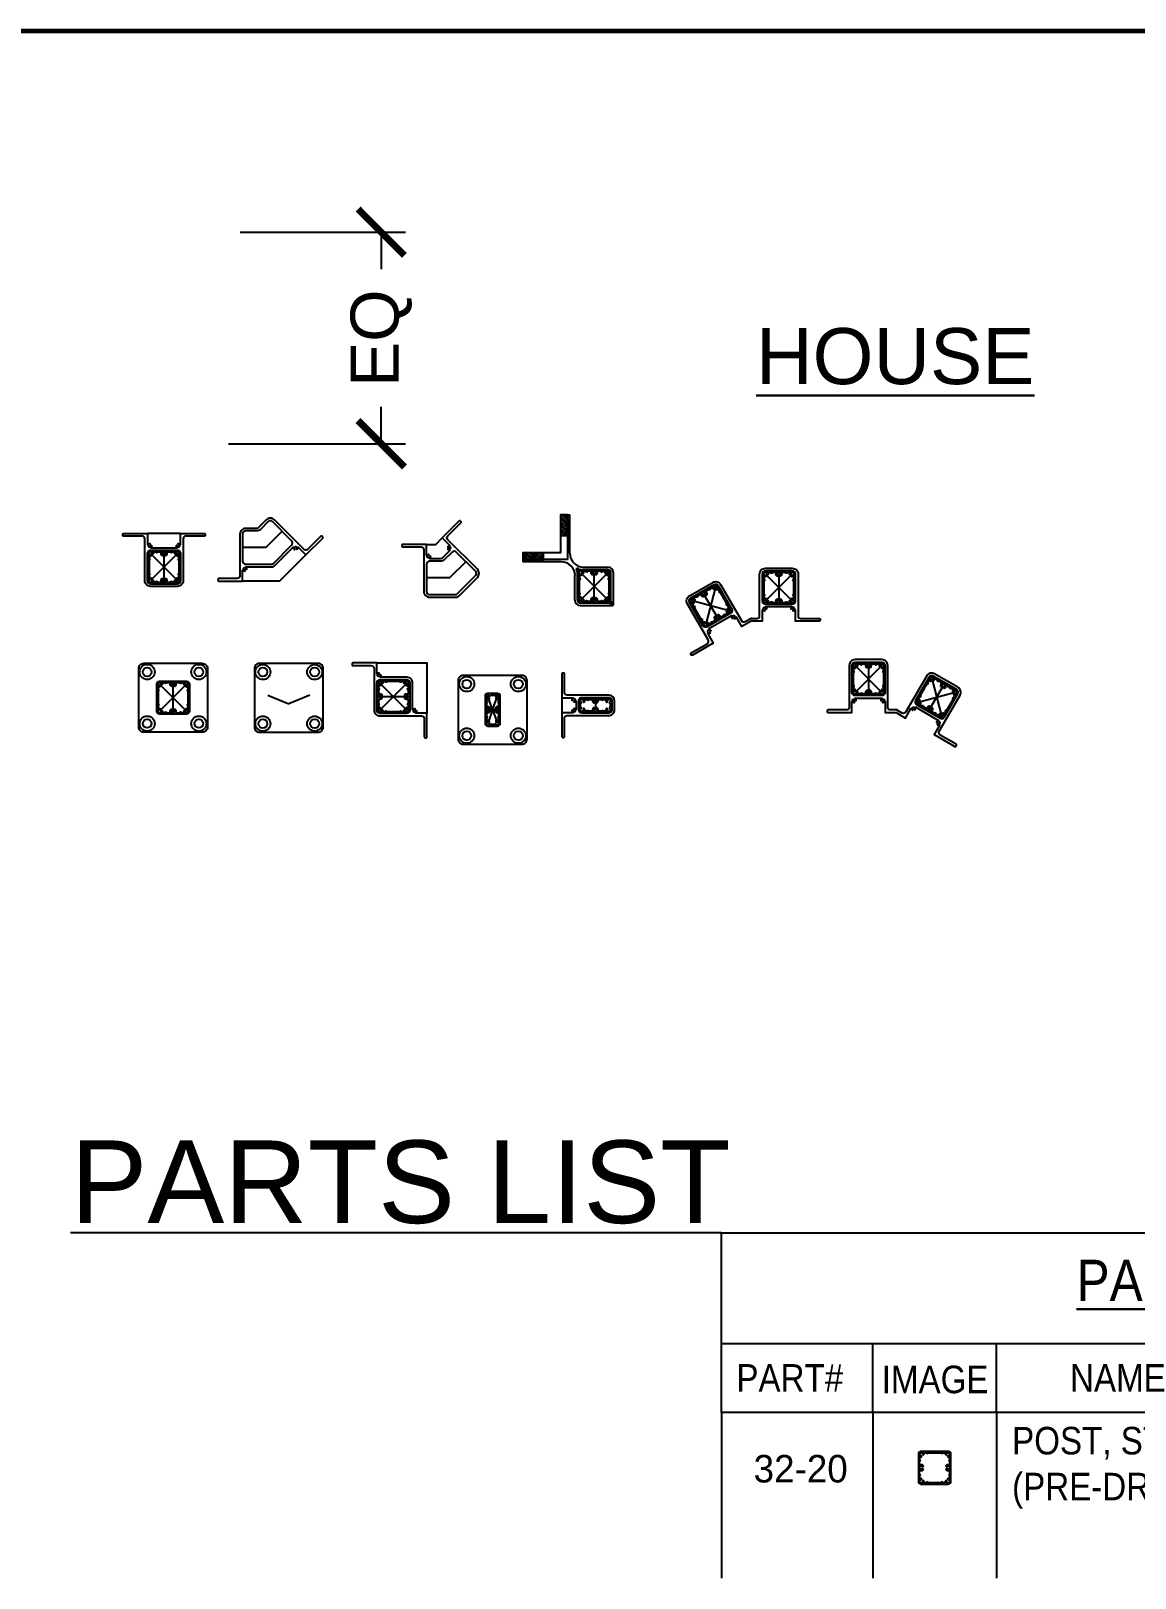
# Model space of a CAD drawing. Header units: inches. Extents: x -297 to 791, y -313 to 332.
# Drawn here: x -170.4 to -90.2, y 214.9 to 327.3 of the extents above; entities that cross this region are included whole.
import ezdxf
from ezdxf.enums import TextEntityAlignment as Align

# ---------------------------------------------------------------- set-up
doc = ezdxf.new("R2010")
doc.units = ezdxf.units.IN
doc.header["$LTSCALE"] = 0.5
doc.header["$MEASUREMENT"] = 0
doc.header["$PDMODE"] = 34
doc.header["$PDSIZE"] = 5
doc.layers.get('Defpoints').update_dxf_attribs({"color": 85})
doc.layers.add('ALIGN_NP', color=193, linetype='Continuous', plot=False)
for name, color, linetype in [('Detail', 251, 'Continuous'), ('Dims', 1, 'Continuous'), ('PL', 252, 'Continuous'), ('POST-TAG', 4, 'Continuous')]:
    doc.layers.add(name, color=color, linetype=linetype)
doc.layers.add('NOTES', color=7, linetype='Continuous', lineweight=30)
doc.layers.add('Structure', color=152, linetype='Continuous', lineweight=60)
doc.styles.add('Schedule', font='GOTHIC.TTF', dxfattribs={"width": 0.9})
doc.styles.get("Standard").update_dxf_attribs({"font": 'arial.ttf'})
doc.dimstyles.new('Arch2', dxfattribs={"dimtxt": 3.5, "dimasz": 3.375, "dimexe": 1.75, "dimexo": 1.75, "dimgap": 1.75, "dimtad": 0, "dimdec": 4, "dimzin": 0, "dimdsep": 46, "dimlunit": 4, "dimtxsty": 'Standard', "dimblk": 'ARCHTICK', "dimcen": 0, "dimclrd": 256, "dimclre": 256, "dimclrt": 7, "dimadec": 1, "dimazin": 3, "dimtfac": 1, "dimtdec": 4, "dimtofl": 0, "dimtmove": 0, "dimatfit": 3, "dimfxl": 0.18, "dimfrac": 1, "dimtolj": 1, "dimtzin": 0, "dimlwd": -1, "dimlwe": -1, "dimarcsym": 0})
pattern_1 = [(135, (-333.18755, -672.20582), (0.088388348, 0.088388348), [])]

# ---------------------------------------------------------------- blocks, each defined once
blk = doc.blocks.new('_ArchTick')
at = {"color": 0, "linetype": 'ByBlock', "const_width": 0.15}
blk.add_lwpolyline([(-0.5, -0.5), (0.5, 0.5)], dxfattribs=at)
blk = doc.blocks.new('*D109')
at = {"layer": 'Defpoints', "color": 0, "transparency": 16777216}
for p in [(-156.98, 312.67), (-157.82, 297.3), (-144.98, 297.3)]:
    blk.add_point(p, dxfattribs=at)
at = {"layer": 'Dims', "transparency": 16777216}
for p, q in [((-155.23, 312.67), (-143.23, 312.67)), ((-144.98, 312.67), (-144.98, 309.98)), ((-144.98, 297.3), (-144.98, 299.98)), ((-156.07, 297.3), (-143.23, 297.3))]:
    blk.add_line(p, q, dxfattribs=at)
at = {"layer": 'Dims', "transparency": 16777216, "xscale": 3.375, "yscale": 3.375, "zscale": 3.375}
for p, rotation in [((-144.98, 312.67), 90), ((-144.98, 297.3), 270)]:
    blk.add_blockref('_ArchTick', p, dxfattribs=dict(at, rotation=rotation))
at = {"layer": 'Dims', "color": 7, "transparency": 16777216, "insert": (-144.98, 304.98), "char_height": 3.5, "attachment_point": 5, "rotation": 90}
blk.add_mtext('\\A1;EQ', dxfattribs=at)
blk = doc.blocks.new('CORNER 45DEG POST FB')
blk.add_lwpolyline([(-0.67, -0.79), (-0.67, 0), (-2.4, 0, 0.414214), (-2.46, -0.06), (-2.46, -0.13, 0.414214), (-2.4, -0.19), (-1.06, -0.19, -0.414214), (-0.86, -0.39), (-0.86, -3.42, 0.414214), (-0.44, -3.84), (1.43, -3.84, 0.198912), (1.7, -3.73), (3.03, -2.4, 0.414214), (3.03, -1.81), (0.88, 0.33, -0.414214), (0.88, 0.62), (1.83, 1.57, 0.414214), (1.83, 1.65), (1.78, 1.7, 0.414214), (1.7, 1.7), (0.47, 0.47), (1.03, -0.09, -0.737662), (1.02, -0.11, 0.250455), (0.88, -0.16, 1), (0.92, -0.2, -2.449435), (0.92, -0.33, 1), (0.88, -0.37, 0.250441), (1.02, -0.42, -0.737643), (1.03, -0.44), (0.49, -0.99, -0.198912), (0.35, -1.04), (-0.42, -1.04, -0.737643), (-0.42, -1.02, 0.250441), (-0.36, -0.89, 1), (-0.42, -0.89, -2.449435), (-0.51, -0.79, 1), (-0.51, -0.73, 0.250455), (-0.64, -0.8, -0.737662)], format="xyb", close=True)
blk.add_lwpolyline([(0.62, -1.12, -0.198912), (0.35, -1.23), (-0.44, -1.23, 0.414214), (-0.67, -1.46), (-0.67, -3.42, 0.414214), (-0.44, -3.65), (1.43, -3.65, 0.198912), (1.57, -3.59), (2.89, -2.27, 0.414214), (2.89, -1.95), (1.5, -0.56, 0.414214), (1.19, -0.56), (0.62, -1.12)], format="xyb")
at = {"layer": 'Defpoints'}
for points in [[(-0.67, 0), (0, 0), (0.47, 0.47)], [(2.18, -1.27), (1.01, -2.44), (-0.65, -2.44)]]:
    blk.add_lwpolyline(points, dxfattribs=at)
blk = doc.blocks.new('45 BP')
at = {"layer": 'Defpoints'}
for p in [(-1.52, 0.63), (1.52, 0.63)]:
    blk.add_line(p, (0, 0), dxfattribs=at)
at = {"layer": 'Detail'}
blk.add_lwpolyline([(-2.12, -2.06), (2.12, -2.06, 0.414214), (2.5, -1.69), (2.5, 2.56, 0.414214), (2.12, 2.94), (-2.12, 2.94, 0.414214), (-2.5, 2.56), (-2.5, -1.69, 0.414214)], format="xyb", close=True, dxfattribs=at)
for centre, radius in [((-1.88, 2.31), 0.549), ((-1.88, 2.31), 0.319), ((1.88, 2.31), 0.549), ((1.88, 2.31), 0.319), ((-1.88, -1.44), 0.549), ((-1.88, -1.44), 0.319), ((1.88, -1.44), 0.549), ((1.88, -1.44), 0.319)]:
    blk.add_circle(centre, radius, dxfattribs=at)
blk = doc.blocks.new('45DEG INSIDE CORNER FASCIA BRACKET')
blk.add_lwpolyline([(-2.66, 0.8, 0.250455), (-2.53, 0.73, 1), (-2.53, 0.79, -2.449435), (-2.44, 0.89, 1), (-2.38, 0.89, 0.244932), (-2.44, 1.01, -0.729658), (-2.43, 1.04), (-0.59, 1.04, 0.198912), (-0.32, 1.15), (0.98, 2.46, -0.729658), (1.01, 2.44, 0.244932), (1.05, 2.31, 1), (1.1, 2.35, -2.449435), (1.23, 2.35, 1), (1.27, 2.31, 0.250455), (1.32, 2.45, -0.737662), (1.34, 2.46), (1.9, 1.9), (3.13, 3.13, 0.414214), (3.13, 3.21), (3.08, 3.26, 0.414214), (2.99, 3.26), (2.05, 2.31, -0.414214), (1.76, 2.31), (-0.38, 4.45, 0.414214), (-0.97, 4.45), (-1.53, 3.89, -0.198912), (-1.67, 3.83), (-2.47, 3.83, 0.414214), (-2.88, 3.42), (-2.88, 0.39, -0.414214), (-3.08, 0.19), (-4.42, 0.19, 0.414214), (-4.48, 0.13), (-4.48, 0.06, 0.414214), (-4.42, 0), (-2.69, 0), (-2.69, 0.79, -0.737662)], format="xyb", close=True)
blk.add_lwpolyline([(-1.4, 3.76, -0.198912), (-1.67, 3.65), (-2.47, 3.65, 0.414214), (-2.69, 3.42), (-2.69, 1.46, 0.414214), (-2.47, 1.23), (-0.59, 1.23, 0.198912), (-0.45, 1.29), (0.87, 2.61, 0.414214), (0.87, 2.93), (-0.52, 4.32, 0.414214), (-0.84, 4.32), (-1.4, 3.76)], format="xyb")
at = {"layer": 'Defpoints'}
for points in [[(0.16, 3.61), (-1.01, 2.44), (-2.67, 2.44)], [(1.9, 1.9), (0, 0), (-2.69, 0)]]:
    blk.add_lwpolyline(points, dxfattribs=at)
blk = doc.blocks.new('PARTS LIST')
for p, q in [((0, -13.05), (0, 0)), ((0, 0), (72.27, 0)), ((72.27, 0), (72.27, -13.05)), ((0, -8.04), (72.27, -8.04)), ((10.99, -13.05), (10.99, -8.04)), ((19.99, -13.05), (19.99, -8.04)), ((41.4, -13.05), (41.4, -8.04)), ((60.27, -13.05), (60.27, -8.04)), ((66.27, -8.04), (66.27, -13.05))]:
    blk.add_line(p, q)
at = {"layer": 'NOTES', "style": 'Schedule'}
for s, insert, char_height, width, attachment_point in [('{\\LPARTS LIST}', (36.13, -3.48), 3, 25.0602, 5), ('PART#', (1.09, -9.54), 2, 9.4775, 1), ('IMAGE', (11.65, -9.65), 2, 9.4775, 1), ('NAME', (25.33, -9.54), 2, 9.4775, 1), ('LENGTH', (45.81, -9.54), 2, 9.4775, 1), ('QTY', (61.46, -9.54), 2, 9.4775, 1)]:
    blk.add_mtext(s, dxfattribs=dict(at, insert=insert, char_height=char_height, width=width, attachment_point=attachment_point))
at = {"layer": 'NOTES', "insert": (69.64, -10.85), "char_height": 2.5, "attachment_point": 5}
blk.add_mtext_dynamic_manual_height_columns('{\\fWingdings 2|b0|i0|c2|p18;P}', width=2.875, gutter_width=1, heights=[3.38], dxfattribs=at)
blk = doc.blocks.new('OUTSIDE CORNER FASCIA BRACKET-new post')
h = blk.add_hatch()
h.set_pattern_fill('ANSI31', color=256, style=0)
h.set_pattern_definition(pattern_1)
h.paths.add_polyline_path([(0.5, 1.25), (0, 1.25), (0, 2.75), (0.5, 2.75)])
h = blk.add_hatch()
h.set_pattern_fill('ANSI31', color=256, style=0)
h.set_pattern_definition(pattern_1)
h.paths.add_polyline_path([(-2.75, -0.5), (-2.75, 0), (-1.25, 0), (-1.25, -0.5)])
for p, q in [((0.5, 2.75), (0.67, 2.75)), ((0.5, 2.75), (0.5, -0.5)), ((0.67, -0.04), (0.67, 2.75)), ((-2.75, -0.5), (-2.75, -0.67)), ((0.5, -0.5), (-2.75, -0.5)), ((0.04, -0.67), (-2.75, -0.67)), ((0.77, -0.98), (0.75, -0.96)), ((0.98, -0.77), (0.96, -0.75)), ((1.64, -1.04), (3.44, -1.04)), ((1.04, -3.44), (1.04, -1.64)), ((1.23, -3.44), (1.23, -1.38)), ((1.25, -1.34), (1.24, -1.35)), ((1.34, -1.25), (1.35, -1.24)), ((1.38, -1.23), (3.44, -1.23)), ((3.65, -3.5), (3.65, -1.44)), ((3.83, -3.77), (3.83, -1.44)), ((1.43, -3.65), (3.5, -3.65)), ((1.43, -3.83), (3.77, -3.83)), ((3.54, -3.62), (3.52, -3.63)), ((3.62, -3.54), (3.63, -3.53))]:
    blk.add_line(p, q)
for points in [[(0, 1.25), (0.5, 1.25), (0.5, 2.75), (0, 2.75)], [(-1.25, 0), (-2.75, 0), (-2.75, -0.5), (-1.25, -0.5)]]:
    blk.add_lwpolyline(points, close=True)
for points in [[(1.25, -1.46, -0.414214), (1.46, -1.25), (3.42, -1.25, -0.414214), (3.63, -1.46), (3.63, -3.42, -0.414214), (3.42, -3.63), (1.46, -3.63, -0.414214), (1.25, -3.42)], [(2.62, -3.53), (2.92, -3.53, -1), (3.03, -3.53), (3.24, -3.53, -0.128578), (3.21, -3.43, -1), (3.31, -3.42, 2.347638), (3.42, -3.31, -1), (3.43, -3.21, -0.128578), (3.53, -3.24), (3.53, -3.03, -1), (3.53, -2.92), (3.53, -2.53), (3.52, -2.52), (3.53, -2.51), (3.53, -2.37), (3.52, -2.36), (3.53, -2.35), (3.53, -1.96, -1), (3.53, -1.84), (3.53, -1.64, -0.128578), (3.43, -1.67, -1), (3.42, -1.57, 2.347638), (3.31, -1.45, -1), (3.21, -1.45, -0.128578), (3.24, -1.35), (3.03, -1.35, -1), (2.92, -1.35), (2.62, -1.35, -0.336086), (2.59, -1.6, -1), (2.52, -1.54, 2.347638), (2.35, -1.54, -1), (2.28, -1.6, -0.336086), (2.25, -1.35), (1.96, -1.35, -1), (1.84, -1.35), (1.64, -1.35, -0.128578), (1.67, -1.45, -1), (1.57, -1.45, 2.347638), (1.45, -1.57, -1), (1.45, -1.67, -0.128578), (1.35, -1.64), (1.35, -1.84, -1), (1.35, -1.96), (1.35, -2.92, -1), (1.35, -3.03), (1.35, -3.24, -0.128578), (1.45, -3.21, -1), (1.45, -3.31, 2.347638), (1.57, -3.42, -1), (1.67, -3.43, -0.128578), (1.64, -3.53), (1.84, -3.53, -1), (1.96, -3.53), (2.25, -3.53, -0.336086), (2.28, -3.27, -1), (2.35, -3.34, 2.347638), (2.52, -3.34, -1), (2.59, -3.27, -0.336086)]]:
    blk.add_lwpolyline(points, format="xyb", close=True)
for centre, radius, start, end in [((0.04, -1.67), 1, 45, 90), ((1.67, -0.04), 1, 180, 225), ((0.11, -1.64), 0.936, 0, 45), ((1.64, -0.11), 0.936, 225, 270), ((3.44, -1.44), 0.393, 0, 90), ((1.23, -1.23), 0.0951, 350.3828, 279.6172), ((1.27, -1.38), 0.0394, 135, 180), ((1.25, -1.33), 0.00984, 315, 99.6172), ((1.33, -1.25), 0.00984, 170.3828, 315), ((1.38, -1.27), 0.0394, 90, 135), ((3.44, -1.44), 0.205, 0, 90), ((1.43, -3.44), 0.393, 180, 270), ((1.43, -3.44), 0.205, 180, 270), ((3.5, -3.61), 0.0394, 270, 315), ((3.54, -3.63), 0.00984, 350.3828, 135), ((3.65, -3.65), 0.0951, 170.3828, 99.6172), ((3.63, -3.54), 0.00984, 135, 279.6172), ((3.61, -3.5), 0.0394, 315, 0), ((3.77, -3.77), 0.0618, 270, 0)]:
    blk.add_arc(centre, radius, start, end)
at = {"layer": 'Defpoints'}
for p, q in [((1.46, -1.46), (3.42, -3.42)), ((3.42, -1.46), (1.46, -3.42)), ((2.44, -3.42), (2.44, -1.46))]:
    blk.add_line(p, q, dxfattribs=at)
blk.add_lwpolyline([(0, 1.25), (0, 0), (-1.25, 0)], dxfattribs=at)
blk = doc.blocks.new('TRIMLINE FASCIA BRACKET')
for points in [[(-2.44, -0.55), (-2.44, -2.28, 0.414169), (-2.38, -2.34), (-2.31, -2.34, 0.414258), (-2.25, -2.28), (-2.25, -0.94, -0.414169), (-2.04, -0.74), (0.98, -0.74, 0.414258), (1.4, -0.32), (1.4, 0.32, 0.414169), (0.98, 0.74), (-2.04, 0.74, -0.414258), (-2.25, 0.94), (-2.25, 2.28, 0.414169), (-2.31, 2.34), (-2.38, 2.34, 0.414258), (-2.44, 2.28), (-2.44, 0.55), (-1.65, 0.55, -0.737696), (-1.64, 0.52, 0.250533), (-1.71, 0.39, 0.999791), (-1.65, 0.39, -2.448975), (-1.55, 0.3, 0.999946), (-1.55, 0.24, 0.250502), (-1.42, 0.3, -0.737812), (-1.4, 0.3), (-1.4, -0.3, -0.737609), (-1.42, -0.3, 0.250362), (-1.55, -0.24, 1.000209), (-1.55, -0.3, -2.449896), (-1.65, -0.39, 1.000054), (-1.71, -0.39, 0.250394), (-1.64, -0.52, -0.737492), (-1.65, -0.55), (-2.44, -0.55)], [(-0.98, 0.55), (0.98, 0.55, -0.414214), (1.19, 0.35), (1.19, -0.35, -0.414214), (0.98, -0.55), (-0.98, -0.55, -0.414214), (-1.19, -0.35), (-1.19, 0.34, -0.414214), (-0.98, 0.55)], [(1.07, 0.15), (1.07, -0.15, 0.848047), (1.04, -0.24, -2.34745), (0.88, -0.29, 1), (0.79, -0.25, 0.195976), (0.78, -0.41, -0.510056), (0.77, -0.43), (0.59, -0.43, 1), (0.48, -0.43), (0.19, -0.43, 0.305322), (0.15, -0.2, 1), (0.08, -0.26, -2.347638), (-0.08, -0.26, 1), (-0.15, -0.2, 0.305322), (-0.19, -0.43), (-0.48, -0.43, 1), (-0.59, -0.43), (-0.77, -0.43, -0.510068), (-0.78, -0.41, 0.195966), (-0.79, -0.25, 1.000018), (-0.88, -0.29, -2.347508), (-1.04, -0.24, 0.848063), (-1.07, -0.15), (-1.07, 0.15, 0.848048), (-1.04, 0.24, -2.34745), (-0.88, 0.29, 1), (-0.79, 0.25, 0.195976), (-0.78, 0.41, -0.510055), (-0.77, 0.43), (-0.59, 0.43, 1), (-0.48, 0.43), (-0.19, 0.43, 0.305599), (-0.15, 0.2, 1), (-0.08, 0.26, -2.347638), (0.08, 0.26, 1), (0.15, 0.2, 0.305599), (0.19, 0.43), (0.48, 0.43, 1), (0.59, 0.43), (0.77, 0.43, -0.510068), (0.78, 0.41, 0.195966), (0.79, 0.25, 1.000018), (0.88, 0.29, -2.347506), (1.04, 0.24, 0.848063), (1.07, 0.15)]]:
    blk.add_lwpolyline(points, format="xyb")
at = {"elevation": 0.02}
blk.add_lwpolyline([(-1.21, 0.32), (-1.21, -0.32, 0.414169), (-0.98, -0.55), (0.98, -0.55, 0.414258), (1.21, -0.32), (1.21, 0.32, 0.414169), (0.98, 0.55), (-0.98, 0.55, 0.414258), (-1.21, 0.32, 0.761778)], format="xyb", dxfattribs=at)
at = {"layer": 'Defpoints'}
blk.add_line((-2.44, 0.55), (-2.44, -0.55), dxfattribs=at)
blk.add_lwpolyline([(0, 0.34), (0, -0.34)], dxfattribs=at)
blk = doc.blocks.new('TRIMLINE POST BP')
blk.add_lwpolyline([(-2.13, -2.5), (2.12, -2.5, 0.414214), (2.5, -2.13), (2.5, 2.12, 0.414214), (2.12, 2.5), (-2.13, 2.5, 0.414214), (-2.5, 2.12), (-2.5, -2.13, 0.414214)], format="xyb", close=True)
for points in [[(-0.55, 0.98), (-0.55, -0.98, 0.414214), (-0.35, -1.19), (0.35, -1.19, 0.414214), (0.55, -0.98), (0.55, 0.98, 0.414214), (0.35, 1.19), (-0.35, 1.19, 0.414214), (-0.55, 0.98)], [(-0.15, 1.07), (0.15, 1.07, 0.848047), (0.24, 1.04, -2.34745), (0.29, 0.88, 1), (0.25, 0.79, 0.195976), (0.41, 0.78, -0.510056), (0.43, 0.77), (0.43, 0.59, 1), (0.43, 0.48), (0.43, 0.19, 0.305322), (0.2, 0.15, 1), (0.26, 0.08, -2.347638), (0.26, -0.08, 1), (0.2, -0.15, 0.305322), (0.43, -0.19), (0.43, -0.48, 1), (0.43, -0.59), (0.43, -0.77, -0.510068), (0.41, -0.78, 0.195966), (0.25, -0.79, 1.000018), (0.29, -0.88, -2.347508), (0.24, -1.04, 0.848063), (0.15, -1.07), (-0.15, -1.07, 0.848048), (-0.24, -1.04, -2.34745), (-0.29, -0.88, 1), (-0.25, -0.79, 0.195976), (-0.41, -0.78, -0.510055), (-0.43, -0.77), (-0.43, -0.59, 1), (-0.43, -0.48), (-0.43, -0.19, 0.305599), (-0.2, -0.15, 1), (-0.26, -0.08, -2.347638), (-0.26, 0.08, 1), (-0.2, 0.15, 0.305599), (-0.43, 0.19), (-0.43, 0.48, 1), (-0.43, 0.59), (-0.43, 0.77, -0.510068), (-0.41, 0.78, 0.195966), (-0.25, 0.79, 1.000018), (-0.29, 0.88, -2.347506), (-0.24, 1.04, 0.848063), (-0.15, 1.07)]]:
    blk.add_lwpolyline(points, format="xyb")
for centre, radius in [((-1.88, 1.87), 0.549), ((1.87, 1.87), 0.549), ((-1.88, 1.87), 0.319), ((1.87, 1.87), 0.319), ((-1.88, -1.88), 0.549), ((-1.88, -1.88), 0.319), ((1.87, -1.88), 0.549), ((1.87, -1.88), 0.319)]:
    blk.add_circle(centre, radius)
at = {"layer": 'Defpoints'}
for q in [(-0.35, 0.98), (-0.35, -0.98), (0.35, 0.98), (0.35, -0.98)]:
    blk.add_line((0, 0), q, dxfattribs=at)
blk.add_lwpolyline([(-0.34, 0), (0.35, 0)], dxfattribs=at)
blk = doc.blocks.new('STD POST-NEW')
for points in [[(0.98, 1.19, -0.414214), (1.19, 0.98), (1.19, -0.98, -0.414214), (0.98, -1.19), (-0.98, -1.19, -0.414214), (-1.19, -0.98), (-1.19, 0.98, -0.414214), (-0.98, 1.19)], [(-1.09, -0.18), (-1.09, -0.48, -1), (-1.09, -0.59), (-1.09, -0.8, -0.128578), (-0.99, -0.77, -1), (-0.99, -0.87, 2.347638), (-0.87, -0.99, -1), (-0.77, -0.99, -0.128578), (-0.8, -1.09), (-0.59, -1.09, -1), (-0.48, -1.09), (-0.09, -1.09), (-0.08, -1.08), (-0.07, -1.09), (0.07, -1.09), (0.08, -1.08), (0.09, -1.09), (0.48, -1.09, -1), (0.59, -1.09), (0.8, -1.09, -0.128578), (0.77, -0.99, -1), (0.87, -0.99, 2.347638), (0.99, -0.87, -1), (0.99, -0.77, -0.128578), (1.09, -0.8), (1.09, -0.59, -1), (1.09, -0.48), (1.09, -0.18, -0.336086), (0.84, -0.15, -1), (0.9, -0.08, 2.347638), (0.9, 0.08, -1), (0.84, 0.15, -0.336086), (1.09, 0.18), (1.09, 0.48, -1), (1.09, 0.59), (1.09, 0.8, -0.128578), (0.99, 0.77, -1), (0.99, 0.87, 2.347638), (0.87, 0.99, -1), (0.77, 0.99, -0.128578), (0.8, 1.09), (0.59, 1.09, -1), (0.48, 1.09), (-0.48, 1.09, -1), (-0.59, 1.09), (-0.8, 1.09, -0.128578), (-0.77, 0.99, -1), (-0.87, 0.99, 2.347638), (-0.99, 0.87, -1), (-0.99, 0.77, -0.128578), (-1.09, 0.8), (-1.09, 0.59, -1), (-1.09, 0.48), (-1.09, 0.18, -0.336086), (-0.84, 0.15, -1), (-0.9, 0.08, 2.347638), (-0.9, -0.08, -1), (-0.84, -0.15, -0.336086)]]:
    blk.add_lwpolyline(points, format="xyb", close=True)
at = {"layer": 'Defpoints'}
for p, q in [((0.98, 0.98), (-0.98, -0.98)), ((0.98, -0.98), (-0.98, 0.98)), ((-0.98, 0), (0.98, 0))]:
    blk.add_line(p, q, dxfattribs=at)
blk = doc.blocks.new('*U199')
for points in [[(-1.05, 1.71, -1), (-1.05, 1.65, 2.449435), (-0.96, 1.55, -1), (-0.89, 1.55, -0.250441), (-0.96, 1.42, 0.737643), (-0.95, 1.4), (0.95, 1.4, 0.737643), (0.96, 1.42, -0.250441), (0.89, 1.55, -1), (0.96, 1.55, 2.449435), (1.05, 1.65, -1), (1.05, 1.71, -0.250455), (1.18, 1.64, 0.737662), (1.21, 1.65), (1.21, 2.44), (2.94, 2.44, -0.414214), (3, 2.38), (3, 2.31, -0.414214), (2.94, 2.25), (1.6, 2.25, 0.414214), (1.4, 2.04), (1.4, -0.98, -0.414214), (0.98, -1.4), (-0.98, -1.4, -0.414214), (-1.4, -0.98), (-1.4, 2.04, 0.414214), (-1.6, 2.25), (-2.94, 2.25, -0.414214), (-3, 2.31), (-3, 2.38, -0.414214), (-2.94, 2.44), (-1.21, 2.44), (-1.21, 1.65, 0.737662), (-1.18, 1.64, -0.250455)], [(1.21, -0.98), (1.21, 0.98, 0.414214), (0.98, 1.21), (-0.98, 1.21, 0.414214), (-1.21, 0.98), (-1.21, -0.98, 0.414214), (-0.98, -1.21), (0.98, -1.21, 0.414214)]]:
    blk.add_lwpolyline(points, format="xyb", close=True)
at = {"layer": 'Defpoints'}
blk.add_line((1.21, 2.44), (-1.21, 2.44), dxfattribs=at)
at = {"rotation": 90}
blk.add_blockref('STD POST-NEW', (0, 0), dxfattribs=at)
blk = doc.blocks.new('FB-NEW-IC')
for points in [[(-1.04, -3.39), (-1.04, -1.46, 0.414214), (-1.46, -1.04), (-3.39, -1.04, -0.737643), (-3.4, -1.02, 0.250441), (-3.33, -0.89, 1), (-3.4, -0.89, -2.449435), (-3.49, -0.79, 1), (-3.49, -0.73, 0.250455), (-3.62, -0.8, -0.737662), (-3.65, -0.79), (-3.65, 0), (-5.38, 0, 0.414214), (-5.44, -0.06), (-5.44, -0.13, 0.414214), (-5.38, -0.19), (-4.04, -0.19, -0.414214), (-3.84, -0.39), (-3.84, -3.42, 0.414214), (-3.42, -3.84), (-0.39, -3.84, -0.414214), (-0.19, -4.04), (-0.19, -5.38, 0.414214), (-0.13, -5.44), (-0.06, -5.44, 0.414214), (0, -5.38), (0, -3.65), (-0.79, -3.65, -0.737662), (-0.8, -3.62, 0.250455), (-0.73, -3.49, 1), (-0.79, -3.49, -2.449435), (-0.89, -3.4, 1), (-0.89, -3.33, 0.250441), (-1.02, -3.4, -0.737643)], [(-3.65, -3.42, 0.414214), (-3.42, -3.65), (-1.46, -3.65, 0.414214), (-1.23, -3.42), (-1.23, -1.46, 0.414214), (-1.46, -1.23), (-3.42, -1.23, 0.414214), (-3.65, -1.46)]]:
    blk.add_lwpolyline(points, format="xyb", close=True)
at = {"layer": 'Defpoints'}
blk.add_lwpolyline([(-3.65, 0), (0, 0), (0, -3.65)], dxfattribs=at)
blk.add_blockref('STD POST-NEW', (-2.44, -2.44))
blk = doc.blocks.new('*U201')
for points in [[(-2.5, -2.13), (-2.5, 2.12, -0.414214), (-2.13, 2.5), (2.12, 2.5, -0.414214), (2.5, 2.12), (2.5, -2.13, -0.414214), (2.12, -2.5), (-2.13, -2.5, -0.414214)], [(-1.19, 0.98, -0.414214), (-0.98, 1.19), (0.98, 1.19, -0.414214), (1.19, 0.98), (1.19, -0.98, -0.414214), (0.98, -1.19), (-0.98, -1.19, -0.414214), (-1.19, -0.98)], [(0.18, -1.09), (0.48, -1.09, -1), (0.59, -1.09), (0.8, -1.09, -0.128578), (0.77, -0.99, -1), (0.87, -0.99, 2.347638), (0.99, -0.87, -1), (0.99, -0.77, -0.128578), (1.09, -0.8), (1.09, -0.59, -1), (1.09, -0.48), (1.09, -0.09), (1.08, -0.08), (1.09, -0.07), (1.09, 0.07), (1.08, 0.08), (1.09, 0.09), (1.09, 0.48, -1), (1.09, 0.59), (1.09, 0.8, -0.128578), (0.99, 0.77, -1), (0.99, 0.87, 2.347638), (0.87, 0.99, -1), (0.77, 0.99, -0.128578), (0.8, 1.09), (0.59, 1.09, -1), (0.48, 1.09), (0.18, 1.09, -0.336086), (0.15, 0.84, -1), (0.08, 0.9, 2.347638), (-0.08, 0.9, -1), (-0.15, 0.84, -0.336086), (-0.18, 1.09), (-0.48, 1.09, -1), (-0.59, 1.09), (-0.8, 1.09, -0.128578), (-0.77, 0.99, -1), (-0.87, 0.99, 2.347638), (-0.99, 0.87, -1), (-0.99, 0.77, -0.128578), (-1.09, 0.8), (-1.09, 0.59, -1), (-1.09, 0.48), (-1.09, -0.48, -1), (-1.09, -0.59), (-1.09, -0.8, -0.128578), (-0.99, -0.77, -1), (-0.99, -0.87, 2.347638), (-0.87, -0.99, -1), (-0.77, -0.99, -0.128578), (-0.8, -1.09), (-0.59, -1.09, -1), (-0.48, -1.09), (-0.18, -1.09, -0.336086), (-0.15, -0.84, -1), (-0.08, -0.9, 2.347638), (0.08, -0.9, -1), (0.15, -0.84, -0.336086)]]:
    blk.add_lwpolyline(points, format="xyb", close=True)
for centre, radius in [((-1.88, 1.87), 0.549), ((1.87, 1.87), 0.549), ((-1.88, 1.87), 0.319), ((1.87, 1.87), 0.319), ((-1.88, -1.88), 0.549), ((-1.88, -1.88), 0.319), ((1.87, -1.88), 0.549), ((1.87, -1.88), 0.319)]:
    blk.add_circle(centre, radius)
at = {"layer": 'Defpoints'}
for p, q in [((-0.98, 0.98), (0.98, -0.98)), ((0.98, 0.98), (-0.98, -0.98)), ((0, -0.98), (0, 0.98))]:
    blk.add_line(p, q, dxfattribs=at)
blk = doc.blocks.new('32-20-BLOCK-PRE-DRILLED-2')
for p, q in [((72.27, 0), (0, 0)), ((10.99, 0), (10.99, -8.01)), ((19.99, 0), (19.99, -8.01)), ((41.4, 0), (41.4, -8.01)), ((60.27, 0), (60.27, -8.01)), ((66.27, 0), (66.27, -8.01)), ((66.27, -4.01), (72.27, -4.01))]:
    blk.add_line(p, q)
for points in [[(0, 0), (0, -8.01)], [(72.27, -8.01), (72.27, 0)]]:
    blk.add_lwpolyline(points)
for points in [[(16.48, -5.2, 0.414214), (16.68, -4.99), (16.68, -3.02, 0.414214), (16.48, -2.82), (14.51, -2.82, 0.414214), (14.31, -3.02), (14.31, -4.99, 0.414214), (14.51, -5.2)], [(14.66, -4.16, 1), (14.59, -4.09, -2.347638), (14.59, -3.92, 1), (14.66, -3.85, 0.336086), (14.4, -3.82), (14.4, -3.53, 1), (14.4, -3.41), (14.4, -3.21, 0.128578), (14.51, -3.24, 1), (14.51, -3.14, -2.347638), (14.63, -3.02, 1), (14.72, -3.02, 0.128578), (14.69, -2.92), (14.9, -2.92, 1), (15.02, -2.92), (15.4, -2.92), (15.41, -2.93), (15.42, -2.92), (15.56, -2.92), (15.57, -2.93), (15.58, -2.92), (15.97, -2.92, 1), (16.09, -2.92), (16.29, -2.92, 0.128578), (16.26, -3.02, 1), (16.36, -3.02, -2.347638), (16.48, -3.14, 1), (16.48, -3.24, 0.128578), (16.58, -3.21), (16.58, -3.41, 1), (16.58, -3.53), (16.58, -3.82, 0.336086), (16.33, -3.85, 1), (16.4, -3.92, -2.347638), (16.4, -4.09, 1), (16.33, -4.16, 0.336086), (16.58, -4.19), (16.58, -4.49, 1), (16.58, -4.6), (16.58, -4.81, 0.128578), (16.48, -4.78, 1), (16.48, -4.87, -2.347638), (16.36, -4.99, 1), (16.26, -4.99, 0.128578), (16.29, -5.1), (16.09, -5.1, 1), (15.97, -5.1), (15.02, -5.1, 1), (14.9, -5.1), (14.69, -5.1, 0.128578), (14.72, -4.99, 1), (14.63, -4.99, -2.347638), (14.51, -4.87, 1), (14.51, -4.78, 0.128578), (14.4, -4.81), (14.4, -4.6, 1), (14.4, -4.49), (14.4, -4.19, 0.336086)]]:
    blk.add_lwpolyline(points, format="xyb", close=True)
at = {"layer": 'POST-TAG'}
for points in [[(47.25, -1.99), (46.35, -3.56), (44.54, -3.56), (43.64, -1.99), (44.54, -0.42), (46.35, -0.42)], [(47.25, -6.02), (46.35, -4.46), (44.54, -4.46), (43.64, -6.02), (44.54, -7.59), (46.35, -7.59)]]:
    blk.add_lwpolyline(points, close=True, dxfattribs=at)
at = {"layer": 'NOTES', "style": 'Schedule'}
blk.add_text('32-20', height=2, dxfattribs=at).set_placement((5.76, -4.08), align=Align.MIDDLE_CENTER)
at = {"layer": 'NOTES', "insert": (21.12, -4.01), "char_height": 2, "width": 20.2828, "attachment_point": 4, "style": 'Schedule'}
blk.add_mtext('POST, STD. (PRE-DRILLED)', dxfattribs=at)
at = {"layer": 'NOTES', "style": 'Schedule', "width": 0.8}
for tag, p in [('LEN', (50.84, -1.98)), ('QTY', (63.27, -1.98)), ('LEN2', (50.84, -5.92)), ('QTY2', (63.27, -5.92))]:
    blk.add_attdef(tag, text='', height=2, dxfattribs=at).set_placement(p, align=Align.MIDDLE_CENTER)
at = {"layer": 'POST-TAG'}
for tag, p in [('LET', (45.45, -1.99)), ('LET2', (45.45, -6.02))]:
    blk.add_attdef(tag, text='', height=1.61, dxfattribs=at).set_placement(p, align=Align.MIDDLE_CENTER)
blk = doc.blocks.new('FILLER-1-PRE-DRILLED')
for p, q in [((0, 0), (0, -4.01)), ((10.99, 0), (10.99, -4.01)), ((19.99, 0), (19.99, -4.01)), ((41.4, 0), (41.4, -4.01)), ((60.27, 0), (60.27, -4.01)), ((72.27, 0), (66.27, 0)), ((66.27, -4.01), (66.27, 0)), ((72.27, 0), (72.27, -4.01))]:
    blk.add_line(p, q)
at = {"layer": 'POST-TAG'}
blk.add_lwpolyline([(47.25, -1.99), (46.35, -3.56), (44.54, -3.56), (43.64, -1.99), (44.54, -0.42), (46.35, -0.42)], close=True, dxfattribs=at)
at = {"layer": 'NOTES', "style": 'Schedule', "width": 0.8}
for tag, p in [('LEN', (50.84, -1.98)), ('QTY', (63.27, -1.98))]:
    blk.add_attdef(tag, text='', height=2, dxfattribs=at).set_placement(p, align=Align.MIDDLE_CENTER)
at = {"layer": 'POST-TAG'}
blk.add_attdef('LET', text='', height=1.61, dxfattribs=at).set_placement((45.45, -1.99), align=Align.MIDDLE_CENTER)
blk = doc.blocks.new('*U241')
for points in [[(0, 0), (-0.69, 0.4), (-1.08, -0.29, -0.737662), (-1.11, -0.28, 0.250455), (-1.19, -0.16, 1), (-1.22, -0.21, -2.449435), (-1.35, -0.25, 1), (-1.4, -0.21, 0.250441), (-1.41, -0.36, -0.737643), (-1.43, -0.38), (-3.08, 0.57, -0.737643), (-3.07, 0.6, 0.250441), (-2.95, 0.68, 1), (-3, 0.71, -2.449435), (-3.04, 0.84, 1), (-3.01, 0.89, 0.250455), (-3.15, 0.9, -0.737662), (-3.17, 0.92), (-2.78, 1.6), (-4.28, 2.47, 0.414214), (-4.36, 2.45), (-4.39, 2.39, 0.414214), (-4.37, 2.31), (-3.21, 1.64, -0.414214), (-3.14, 1.36), (-4.65, -1.27, 0.414214), (-4.5, -1.83), (-2.8, -2.81, 0.414214), (-2.23, -2.66), (-0.72, -0.04, -0.414214), (-0.44, 0.04), (-0.04, -0.19)], [(-0.06, -0.19), (0.4, -0.19, -0.414214), (0.6, -0.39), (0.6, -3.42, 0.414214), (1.02, -3.84), (2.98, -3.84, 0.414214), (3.4, -3.42), (3.4, -0.39, -0.414214), (3.6, -0.19), (4.94, -0.19, 0.414214), (5, -0.13), (5, -0.06, 0.414214), (4.94, 0), (3.21, 0), (3.21, -0.79, -0.737662), (3.18, -0.8, 0.250455), (3.05, -0.73, 1), (3.05, -0.79, -2.449435), (2.96, -0.89, 1), (2.89, -0.89, 0.250441), (2.96, -1.02, -0.737643), (2.95, -1.04), (1.05, -1.04, -0.737643), (1.04, -1.02, 0.250441), (1.11, -0.89, 1), (1.04, -0.89, -2.449435), (0.95, -0.79, 1), (0.95, -0.73, 0.250455), (0.82, -0.8, -0.737662), (0.79, -0.79), (0.79, 0), (0, 0)]]:
    blk.add_lwpolyline(points, format="xyb")
for points in [[(-2.4, -2.57), (-1.41, -0.87, 0.414214), (-1.5, -0.56), (-3.2, 0.42, 0.414214), (-3.51, 0.34), (-4.49, -1.36, 0.414214), (-4.41, -1.67), (-2.71, -2.65, 0.414214)], [(-3.21, 0.41, 0.414214), (-3.49, 0.33), (-4.47, -1.37, 0.414214), (-4.4, -1.65), (-2.69, -2.63, 0.414214), (-2.41, -2.56), (-1.43, -0.86, 0.414214), (-1.51, -0.58)], [(-2.67, -0.31, 1), (-2.57, -0.29, -2.347638), (-2.43, -0.37, 1), (-2.4, -0.47, 0.336086), (-2.25, -0.26), (-1.99, -0.41, 1), (-1.89, -0.47), (-1.71, -0.57, 0.128578), (-1.79, -0.64, 1), (-1.71, -0.69, -2.347638), (-1.67, -0.85, 1), (-1.71, -0.94, 0.128578), (-1.61, -0.97), (-1.71, -1.14, 1), (-1.77, -1.24), (-1.96, -1.58), (-1.98, -1.59), (-1.97, -1.6), (-2.04, -1.72), (-2.06, -1.72), (-2.05, -1.74), (-2.25, -2.07, 1), (-2.3, -2.17), (-2.41, -2.35, 0.128578), (-2.48, -2.27, 1), (-2.53, -2.36, -2.347638), (-2.69, -2.4, 1), (-2.78, -2.35, 0.128578), (-2.81, -2.46), (-2.98, -2.35, 1), (-3.08, -2.3), (-3.34, -2.15, 0.336086), (-3.24, -1.91, 1), (-3.33, -1.94, -2.347638), (-3.48, -1.85, 1), (-3.5, -1.76, 0.336086), (-3.66, -1.97), (-3.91, -1.82, 1), (-4.01, -1.76), (-4.19, -1.66, 0.128578), (-4.11, -1.58, 1), (-4.2, -1.53, -2.347638), (-4.24, -1.37, 1), (-4.19, -1.29, 0.128578), (-4.3, -1.26), (-4.19, -1.08, 1), (-4.14, -0.98), (-3.66, -0.15, 1), (-3.6, -0.05), (-3.5, 0.12, 0.128578), (-3.42, 0.05, 1), (-3.37, 0.13, -2.347638), (-3.21, 0.17, 1), (-3.13, 0.13, 0.128578), (-3.1, 0.23), (-2.92, 0.13, 1), (-2.82, 0.07), (-2.57, -0.08, 0.336086)], [(0.79, -3.42), (0.79, -1.46, -0.414214), (1.02, -1.23), (2.98, -1.23, -0.414214), (3.21, -1.46), (3.21, -3.42, -0.414214), (2.98, -3.65), (1.02, -3.65, -0.414214)], [(2.98, -3.63, 0.414214), (3.19, -3.42), (3.19, -1.46, 0.414214), (2.98, -1.25), (1.02, -1.25, 0.414214), (0.81, -1.46), (0.81, -3.42, 0.414214), (1.02, -3.63)], [(2.15, -3.28, 1), (2.08, -3.34, -2.347638), (1.92, -3.34, 1), (1.85, -3.28, 0.336086), (1.82, -3.53), (1.52, -3.53, 1), (1.41, -3.53), (1.2, -3.53, 0.128578), (1.23, -3.43, 1), (1.13, -3.43, -2.347638), (1.01, -3.31, 1), (1.01, -3.21, 0.128578), (0.91, -3.24), (0.91, -3.03, 1), (0.91, -2.92), (0.91, -2.53), (0.92, -2.52), (0.91, -2.51), (0.91, -2.37), (0.92, -2.36), (0.91, -2.35), (0.91, -1.96, 1), (0.91, -1.85), (0.91, -1.64, 0.128578), (1.01, -1.67, 1), (1.01, -1.57, -2.347638), (1.13, -1.45, 1), (1.23, -1.45, 0.128578), (1.2, -1.35), (1.41, -1.35, 1), (1.52, -1.35), (1.82, -1.35, 0.336086), (1.85, -1.6, 1), (1.92, -1.54, -2.347638), (2.08, -1.54, 1), (2.15, -1.6, 0.336086), (2.18, -1.35), (2.48, -1.35, 1), (2.59, -1.35), (2.8, -1.35, 0.128578), (2.77, -1.45, 1), (2.87, -1.45, -2.347638), (2.99, -1.57, 1), (2.99, -1.67, 0.128578), (3.09, -1.64), (3.09, -1.85, 1), (3.09, -1.96), (3.09, -2.92, 1), (3.09, -3.03), (3.09, -3.24, 0.128578), (2.99, -3.21, 1), (2.99, -3.31, -2.347638), (2.87, -3.43, 1), (2.77, -3.43, 0.128578), (2.8, -3.53), (2.59, -3.53, 1), (2.48, -3.53), (2.18, -3.53, 0.336086)]]:
    blk.add_lwpolyline(points, format="xyb", close=True)
for centre, start, end in [((-0.06, -0.06), 215.6099, 270), ((0.02, -0.09), 240, 294.3901)]:
    blk.add_arc(centre, 0.125, start, end)
at = {"layer": 'Defpoints'}
for points in [[(-2.59, -2.46), (-3.31, 0.23)], [(-1.61, -0.75), (-4.3, -1.47)], [(-2.46, -0.26), (-3.44, -1.96)], [(1.02, -1.46), (2.98, -3.42)], [(1.02, -3.42), (2.98, -1.46)], [(2, -3.42), (2, -1.46)]]:
    blk.add_lwpolyline(points, dxfattribs=at)

msp = doc.modelspace()

# ---------------------------------------------------------------- linework, layer by layer
at = {"layer": 'ALIGN_NP'}
msp.add_line((-120.26994, 240), (-167.56438, 240), dxfattribs=at)
at = {"layer": 'Structure'}
msp.add_line((-296.78161, 327.28737), (-26.78161, 327.28737), dxfattribs=at)

# ---------------------------------------------------------------- block references
at = {"layer": 'Detail'}
for name, p in [('45DEG INSIDE CORNER FASCIA BRACKET', (-152.36489, 287.32851)), ('CORNER 45DEG POST FB', (-141.02731, 289.9982)), ('OUTSIDE CORNER FASCIA BRACKET-new post', (-131.94982, 289.39269)), ('*U199', (-160.76445, 288.35033)), ('*U201', (-160.10362, 278.86126)), ('45 BP', (-151.69787, 278.41585)), ('FB-NEW-IC', (-141.66226, 281.38487)), ('TRIMLINE POST BP', (-136.88947, 277.98157)), ('TRIMLINE FASCIA BRACKET', (-129.42511, 278.31074))]:
    msp.add_blockref(name, p, dxfattribs=at)
at = {"layer": 'Detail', "xscale": -1, "rotation": 180}
msp.add_blockref('*U241', (-118.09635, 284.42542), dxfattribs=at)
at = {"layer": 'Detail', "rotation": 180}
msp.add_blockref('*U241', (-107.58266, 277.78594), dxfattribs=at)
at = {"layer": 'PL'}
msp.add_blockref('PARTS LIST', (-120.26994, 240), dxfattribs=at)
msp.add_blockref('32-20-BLOCK-PRE-DRILLED-2', (-120.26994, 226.94519), dxfattribs=at).add_auto_attribs({'LET': 'A', 'LEN': 'X"', 'QTY': 'x', 'LET2': 'B', 'LEN2': 'X"', 'QTY2': 'x'})
ref = msp.add_blockref('FILLER-1-PRE-DRILLED', (-120.26994, 218.93064), dxfattribs=at)
ref.add_attrib('LET', 'C', dxfattribs={"layer": 'POST-TAG', "height": 1.60829, "flags": 8}).set_placement((-74.82445, 216.94016), align=Align.MIDDLE_CENTER)
ref.add_attrib('LEN', 'X"', dxfattribs={"layer": 'NOTES', "height": 2, "style": 'Schedule', "width": 0.8}).set_placement((-69.43381, 216.95105), align=Align.MIDDLE_CENTER)
ref.add_attrib('QTY', 'x', dxfattribs={"layer": 'NOTES', "height": 2, "style": 'Schedule', "width": 0.8}).set_placement((-57, 216.95105), align=Align.MIDDLE_CENTER)

# ---------------------------------------------------------------- texts
at = {"layer": 'ALIGN_NP', "insert": (-167.56438, 246.70464), "char_height": 6, "attachment_point": 1}
msp.add_mtext_dynamic_manual_height_columns('PARTS LIST', width=76.4956105, gutter_width=1, heights=[0], dxfattribs=at)
at = {"layer": 'NOTES'}
msp.add_text('%%UHOUSE', height=4.072103, dxfattribs=at).set_placement((-107.63831, 303.66944), align=Align.MIDDLE_CENTER)

# ---------------------------------------------------------------- dimensions: what is measured, and where the dimension line sits
at = {"layer": 'Dims'}
dim = msp.add_linear_dim(base=(-144.98053, 297.29565), p1=(-156.98041, 312.67155), p2=(-157.81606, 297.29565), angle=90, text='EQ', dimstyle='Arch2', override={"dimtmove": 1}, dxfattribs=at)
dim.commit()
dim.dimension.update_dxf_attribs({"geometry": '*D109', "text_midpoint": (-144.98053, 304.9836)})

doc.saveas('drawing.dxf')
